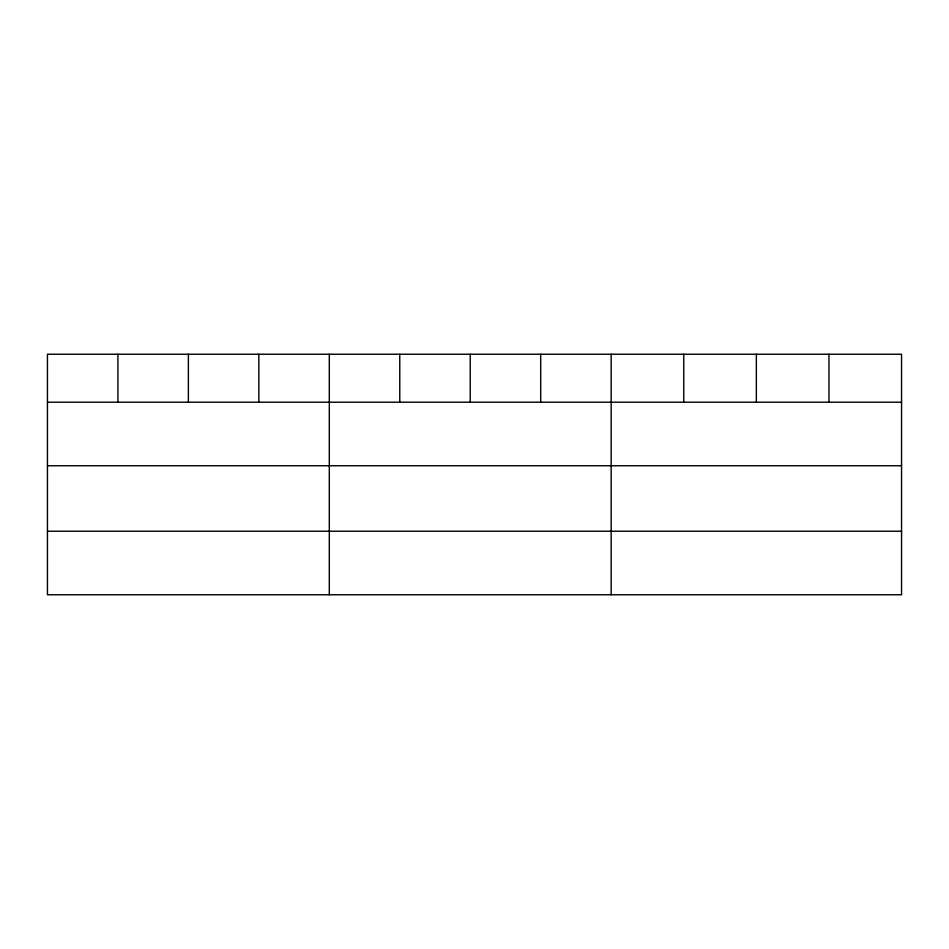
<?xml version="1.0" encoding="UTF-8"?>
<svg xmlns="http://www.w3.org/2000/svg" width="949" height="949" viewBox="0 0 949 949"><rect width="100%" height="100%" fill="white"/><g stroke="black" fill="none" stroke-linecap="round" stroke-linejoin="round"><path stroke-width="1.42" d="M901.55 465.757L901.55 354.238L47.45 354.238L47.45 594.762L901.55 594.762L901.55 465.757L47.45 465.757M47.45 402.21L901.55 402.21M47.45 531.226L901.55 531.226M828.952 354.238L828.952 402.21M756.353 354.238L756.353 402.21M683.755 354.238L683.755 402.21M611.156 354.238L611.156 594.762M540.693 354.238L540.693 402.21M470.229 354.238L470.229 402.21M399.766 354.238L399.766 402.21M329.303 354.238L329.303 594.762M258.84 354.238L258.84 402.21M188.377 354.238L188.377 402.21M117.913 354.238L117.913 402.21"/></g></svg>
